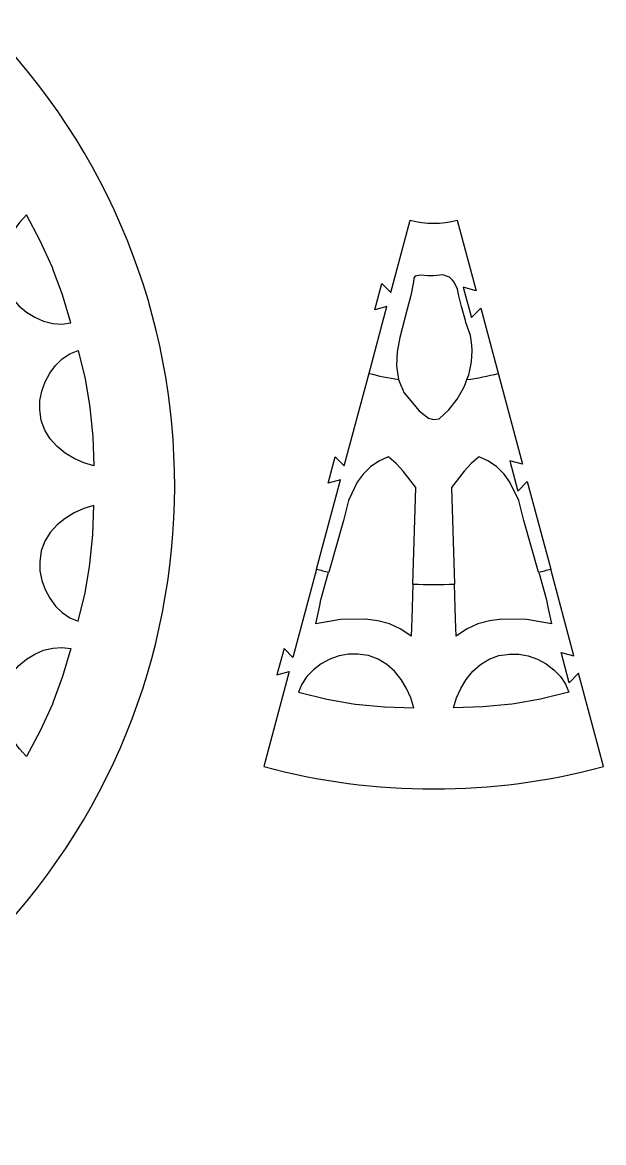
# Model space of a CAD drawing. Header units: millimetres. Extents: x 1135 to 1933, y -211 to 516.
# Drawn here: x 1667 to 1933, y -211 to 302 of the extents above; entities that cross this region are included whole.
import ezdxf

# ---------------------------------------------------------------- set-up
doc = ezdxf.new("R2010")
doc.units = ezdxf.units.MM
doc.header["$MEASUREMENT"] = 0
doc.layers.add('Predeterminada', color=18, linetype='Continuous', true_color=0x000000)

msp = doc.modelspace()

# ---------------------------------------------------------------- linework, layer by layer
at = {"layer": 'Predeterminada'}
for p, q in [((1835.3, 178.29, 119.63), (1844.15, 211.32, 119.63)), ((1865.76, 211.32, 119.63), (1874.41, 179.04, 119.63)), ((1845.83, 184.78, 119.63), (1845.66, 183.18, 119.63)), ((1845.92, 184.9, 119.63), (1845.83, 184.78, 119.63)), ((1846.51, 185.71, 119.63), (1845.92, 184.9, 119.63)), ((1848.98, 186.16, 119.63), (1846.51, 185.71, 119.63)), ((1852.09, 185.8, 119.63), (1848.98, 186.16, 119.63)), ((1854.88, 185.87, 119.63), (1852.09, 185.8, 119.63)), ((1859.17, 186.4, 119.63), (1854.88, 185.87, 119.63)), ((1862.25, 185.32, 119.63), (1859.17, 186.4, 119.63)), ((1862.88, 184.63, 119.63), (1862.25, 185.32, 119.63)), ((1863.62, 183.82, 119.63), (1862.88, 184.63, 119.63)), ((1828, 170.36, 119.63), (1831.22, 182.37, 119.63)), ((1831.22, 182.37, 119.63), (1835.3, 178.29, 119.63)), ((1845.66, 183.18, 119.63), (1844.54, 176.95, 119.63)), ((1864.38, 182.98, 119.63), (1863.62, 183.82, 119.63)), ((1865.82, 179.73, 119.63), (1864.38, 182.98, 119.63)), ((1866.51, 176.75, 119.63), (1865.82, 179.73, 119.63)), ((1874.41, 179.04, 119.63), (1868.49, 180.62, 119.63)), ((1868.49, 180.62, 119.63), (1868.64, 180.06, 119.63)), ((1868.64, 180.06, 119.63), (1872.06, 167.33, 119.63)), ((1844.54, 176.95, 119.63), (1842.9, 170.57, 119.63)), ((1867.63, 171.88, 119.63), (1866.51, 176.75, 119.63)), ((1825.38, 141.27, 119.63), (1833.58, 171.85, 119.63)), ((1833.58, 171.85, 119.63), (1828, 170.36, 119.63)), ((1842.9, 170.57, 119.63), (1839.43, 157.59, 119.63)), ((1869.48, 165.46, 119.63), (1867.63, 171.88, 119.63)), ((1872.21, 166.77, 119.63), (1876.53, 171.1, 119.63)), ((1876.53, 171.1, 119.63), (1884.53, 141.27, 119.63)), ((1869.74, 164.55, 119.63), (1869.48, 165.46, 119.63)), ((1871.78, 158.65, 119.63), (1869.74, 164.55, 119.63)), ((1872.06, 167.33, 119.63), (1872.21, 166.77, 119.63)), ((1839.43, 157.59, 119.63), (1838.28, 151.11, 119.63)), ((1872.39, 154.18, 119.63), (1871.78, 158.65, 119.63)), ((1872.49, 153.45, 119.63), (1872.39, 154.18, 119.63)), ((1838.28, 151.11, 119.63), (1837.98, 144.74, 119.63)), ((1872.32, 146.5, 119.63), (1872.56, 151.54, 119.63)), ((1872.61, 152.59, 119.63), (1872.49, 153.45, 119.63)), ((1872.56, 151.54, 119.63), (1872.61, 152.59, 119.63)), ((1837.98, 144.74, 119.63), (1838.86, 138.52, 119.63)), ((1871.51, 142.75, 119.63), (1872.32, 146.5, 119.63)), ((1814.04, 98.93, 119.63), (1825.38, 141.27, 119.63)), ((1838.86, 138.52, 119.63), (1839.83, 136.11, 119.63)), ((1838.86, 138.52, 119.63), (1838.86, 138.52, 119.63)), ((1869.52, 136.66, 119.63), (1870.2, 138.4, 119.63)), ((1870.2, 138.4, 119.63), (1871.02, 140.51, 119.63)), ((1871.02, 140.51, 119.63), (1871.51, 142.75, 119.63)), ((1884.53, 141.27, 119.63), (1895.67, 99.68, 119.63)), ((1839.83, 136.11, 119.63), (1840.81, 133.66, 119.63)), ((1840.81, 133.66, 119.63), (1841.27, 132.52, 119.63)), ((1865.73, 129.43, 119.63), (1868.2, 133.75, 119.63)), ((1868.2, 133.75, 119.63), (1868.79, 134.78, 119.63)), ((1868.79, 134.78, 119.63), (1869.52, 136.66, 119.63)), ((1841.27, 132.52, 119.63), (1848.34, 124.07, 119.63)), ((1861.95, 124.61, 119.63), (1865.73, 129.43, 119.63)), ((1848.34, 124.07, 119.63), (1852.58, 120.8, 119.63)), ((1857.53, 120.45, 119.63), (1861.95, 124.61, 119.63)), ((1852.58, 120.8, 119.63), (1854.95, 120.15, 119.63)), ((1854.95, 120.15, 119.63), (1857.53, 120.45, 119.63)), ((1806.73, 91, 119.63), (1809.95, 103.01, 119.63)), ((1809.95, 103.01, 119.63), (1814.04, 98.93, 119.63)), ((1895.67, 99.68, 119.63), (1889.76, 101.26, 119.63)), ((1889.76, 101.26, 119.63), (1889.91, 100.7, 119.63)), ((1889.91, 100.7, 119.63), (1893.32, 87.97, 119.63)), ((1801.38, 51.7, 119.63), (1812.31, 92.49, 119.63)), ((1812.31, 92.49, 119.63), (1806.73, 91, 119.63)), ((1893.32, 87.97, 119.63), (1893.47, 87.41, 119.63)), ((1893.47, 87.41, 119.63), (1897.8, 91.74, 119.63)), ((1897.8, 91.74, 119.63), (1908.53, 51.7, 119.63)), ((1801.38, 51.7, 119.63), (1790.55, 11.27, 119.63)), ((1919.16, 12.02, 119.63), (1908.53, 51.7, 119.63)), ((1786.47, 15.35, 119.63), (1783.25, 3.34, 119.63)), ((1790.55, 11.27, 119.63), (1786.47, 15.35, 119.63)), ((1913.4, 13.04, 119.63), (1913.25, 13.6, 119.63)), ((1913.25, 13.6, 119.63), (1919.16, 12.02, 119.63)), ((1916.81, 0.31, 119.63), (1913.4, 13.04, 119.63)), ((1788.82, 4.83, 119.63), (1777.18, -38.63, 119.63)), ((1783.25, 3.34, 119.63), (1788.82, 4.83, 119.63)), ((1916.96, -0.25, 119.63), (1916.81, 0.31, 119.63)), ((1921.29, 4.08, 119.63), (1916.96, -0.25, 119.63)), ((1932.73, -38.63, 119.63), (1921.29, 4.08, 119.63))]:
    msp.add_line(p, q, dxfattribs=at)
for points in [[(1672.39, 166.9), (1676.47, 165.15), (1680.67, 164.09), (1684.84, 163.81), (1688.84, 164.37), (1685.15, 177.2), (1680.86, 188.65), (1680.46, 189.72), (1674.91, 201.91), (1668.6, 213.72), (1665.36, 210.22), (1662.53, 206.33), (1660.22, 202.11), (1658.53, 197.67), (1657.56, 193.08), (1657.42, 188.42), (1658.21, 183.78), (1659.65, 180.22), (1660.03, 179.25), (1662.24, 175.52), (1665.13, 172.16), (1668.56, 169.26), (1672.39, 166.9)], [(1679.23, 141.35), (1681.89, 144.91), (1685, 147.92), (1688.47, 150.26), (1692.22, 151.77), (1695.44, 138.81), (1697.45, 126.75), (1697.64, 125.62), (1698.92, 112.29), (1699.37, 98.91), (1694.81, 100.32), (1690.41, 102.28), (1686.3, 104.77), (1682.62, 107.77), (1679.48, 111.27), (1677.03, 115.23), (1675.4, 119.64), (1674.86, 123.45), (1674.71, 124.48), (1674.75, 128.81), (1675.58, 133.16), (1677.1, 137.39), (1679.23, 141.35)], [(1845.43, 44.86), (1846.77, 89.01), (1840.94, 96.51), (1837.79, 100.03), (1834.52, 102.72), (1834.18, 103), (1829.8, 101.05), (1825.99, 98.42), (1822.75, 95.21), (1820.02, 91.53), (1815.99, 83.11), (1813.63, 73.95), (1806.91, 50.3)], [(1903, 50.3), (1896.28, 73.95), (1893.92, 83.11), (1889.89, 91.53), (1887.16, 95.21), (1883.91, 98.42), (1880.11, 101.05), (1875.73, 103), (1875.38, 102.72), (1872.12, 100.03), (1868.97, 96.51), (1863.14, 89.01), (1864.48, 44.86)], [(1679.23, 38.35), (1681.89, 34.79), (1685, 31.78), (1688.47, 29.44), (1692.22, 27.93), (1695.44, 40.89), (1697.45, 52.95), (1697.64, 54.08), (1698.92, 67.41), (1699.37, 80.79), (1694.81, 79.38), (1690.41, 77.42), (1686.3, 74.93), (1682.62, 71.93), (1679.48, 68.43), (1677.03, 64.47), (1675.4, 60.06), (1674.86, 56.25), (1674.71, 55.22), (1674.75, 50.89), (1675.58, 46.54), (1677.1, 42.31), (1679.23, 38.35)], [(1845.43, 44.86), (1844.94, 29.02), (1844.7, 21.05), (1839.92, 24.3), (1834.78, 26.62), (1829.36, 28.1), (1823.75, 28.86), (1823.72, 28.86), (1812.29, 28.6), (1801.09, 26.66), (1802.83, 35.01), (1803.38, 37.66), (1806.74, 49.69), (1806.91, 50.3)], [(1903, 50.3), (1903.17, 49.69), (1906.53, 37.66), (1907.08, 35.01), (1908.81, 26.66), (1897.62, 28.6), (1886.19, 28.86), (1886.16, 28.86), (1880.55, 28.1), (1875.13, 26.62), (1869.99, 24.3), (1865.21, 21.05), (1864.97, 29.02), (1864.48, 44.86)], [(1672.39, 12.8), (1676.47, 14.55), (1680.67, 15.61), (1684.84, 15.89), (1688.84, 15.33), (1685.15, 2.5), (1680.86, -8.95), (1680.46, -10.02), (1674.91, -22.21), (1668.6, -34.02), (1665.36, -30.52), (1662.53, -26.63), (1660.22, -22.41), (1658.53, -17.97), (1657.56, -13.38), (1657.42, -8.72), (1658.21, -4.08), (1659.65, -0.52), (1660.03, 0.45), (1662.24, 4.18), (1665.13, 7.54), (1668.56, 10.44), (1672.39, 12.8)], [(1803.45, 8.33), (1799.9, 5.67), (1796.88, 2.56), (1794.55, -0.91), (1793.04, -4.65), (1805.99, -7.87), (1818.05, -9.89), (1819.18, -10.07), (1832.51, -11.36), (1845.89, -11.8), (1844.49, -7.25), (1842.53, -2.85), (1840.03, 1.26), (1837.03, 4.95), (1833.54, 8.08), (1829.57, 10.53), (1825.16, 12.17), (1821.36, 12.71), (1820.33, 12.85), (1815.99, 12.81), (1811.64, 11.98), (1807.41, 10.46), (1803.45, 8.33)], [(1906.45, 8.33), (1910.01, 5.67), (1913.03, 2.56), (1915.36, -0.91), (1916.87, -4.65), (1903.92, -7.87), (1891.86, -9.89), (1890.73, -10.07), (1877.39, -11.36), (1864.01, -11.8), (1865.42, -7.25), (1867.38, -2.85), (1869.88, 1.26), (1872.88, 4.95), (1876.37, 8.08), (1880.34, 10.53), (1884.75, 12.17), (1888.55, 12.71), (1889.58, 12.85), (1893.92, 12.81), (1898.27, 11.98), (1902.49, 10.46), (1906.45, 8.33)]]:
    msp.add_lwpolyline(points, dxfattribs=at)
for centre, radius, start, end in [((1435.93, 89.85, 50), 300.51, 135.143, 44.857), ((1854.95, 251.63, 119.63), 41.74, 254.9998, 285.0002), ((1854.95, 251.63, 119.63), 114.26, 254.9998, 261.9021), ((1854.95, 251.63, 119.63), 114.26, 254.9998, 261.9021), ((1854.95, 251.63, 119.63), 114.26, 277.6657, 285.0002), ((1854.95, 251.63, 119.63), 114.26, 277.6657, 285.0002), ((1854.95, 251.63, 119.63), 206.99, 254.9998, 256.5784), ((1854.95, 251.63, 119.63), 206.99, 254.9998, 256.5784), ((1854.95, 251.63, 119.63), 206.99, 283.4216, 285.0002), ((1854.95, 251.63, 119.63), 206.99, 283.4216, 285.0002), ((1854.95, 251.63, 119.63), 206.99, 267.3616, 272.6384), ((1854.95, 251.63, 119.63), 206.99, 267.3616, 272.6384), ((1854.95, 251.63, 119.63), 300.51, 254.9998, 285.0002)]:
    msp.add_arc(centre, radius, start, end, dxfattribs=at)

doc.saveas('drawing.dxf')
